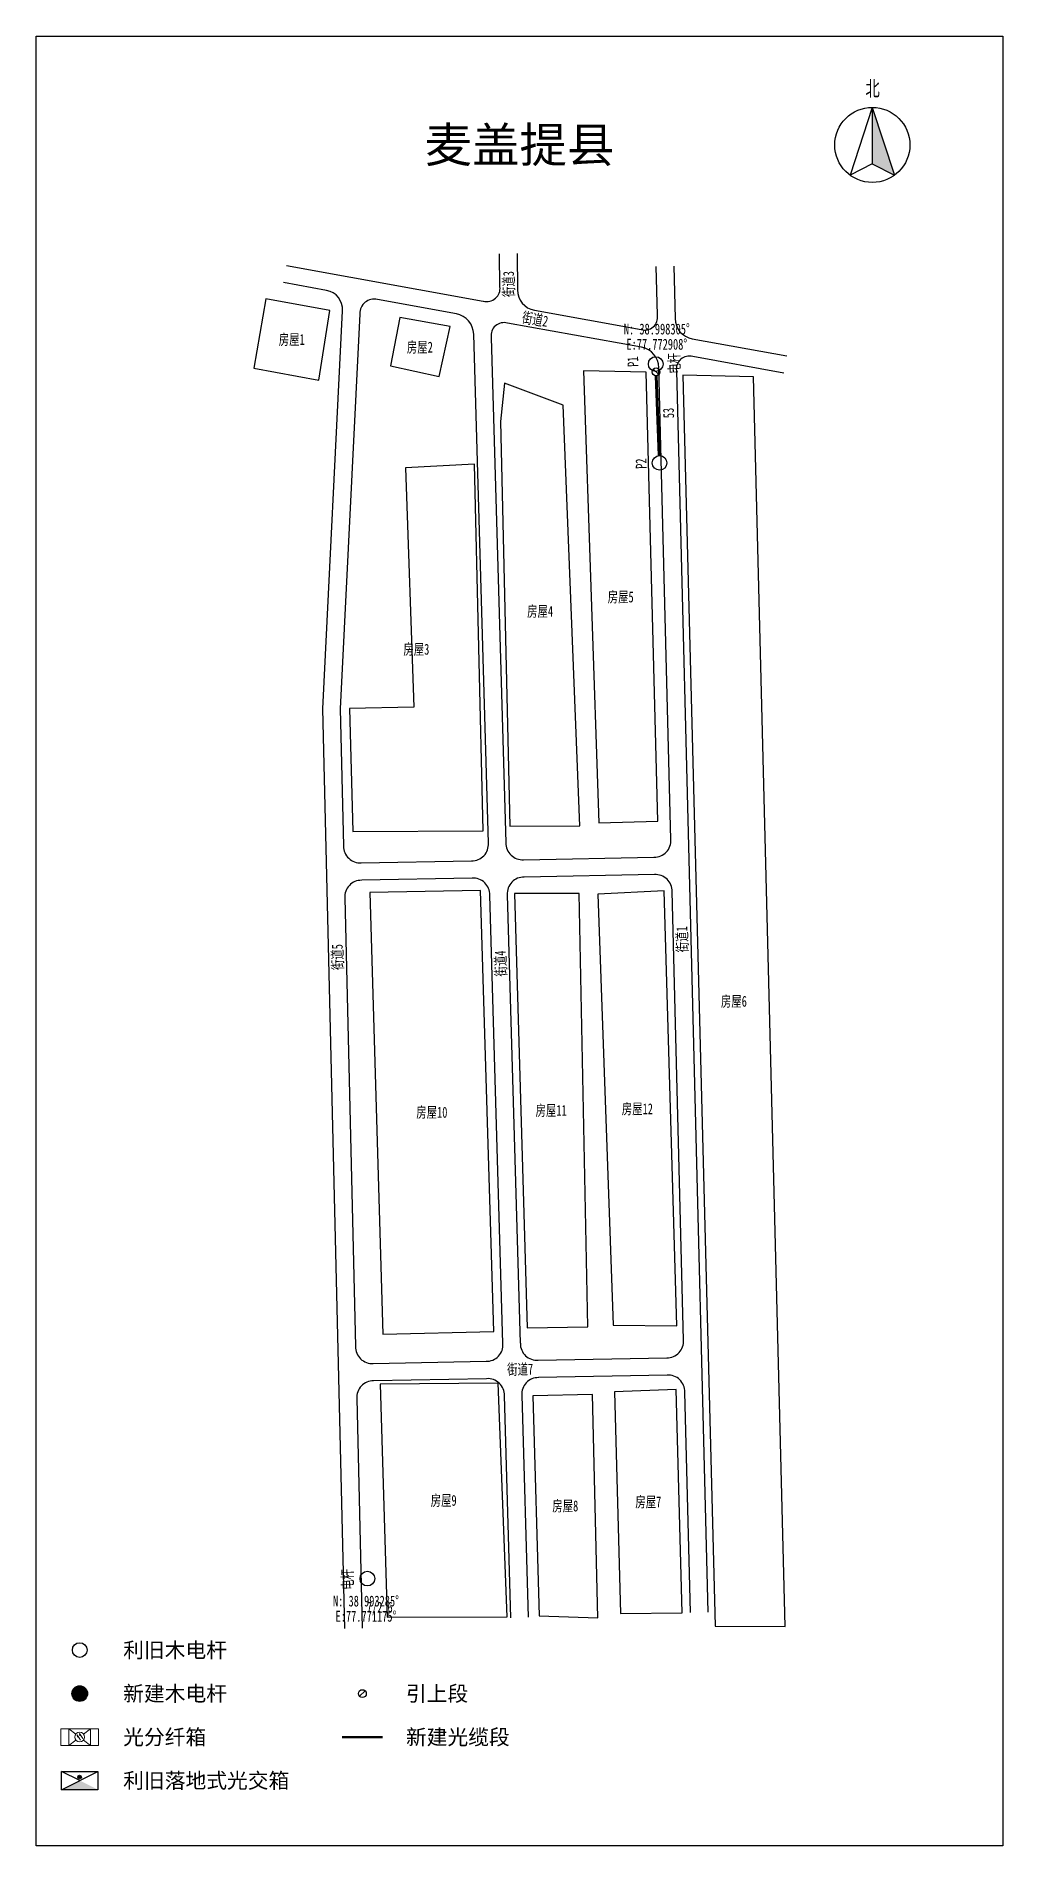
# Model space of a CAD drawing. Header units: millimetres. Extents: x 0 to 222, y 0 to 416.
import ezdxf
from ezdxf.enums import TextEntityAlignment as Align

# ---------------------------------------------------------------- set-up
doc = ezdxf.new("R2010")
doc.units = ezdxf.units.MM
for name, color, linetype in [('2', 7, 'Continuous'), ('TK', 7, 'Continuous'), ('光缆段', 10, 'Continuous'), ('公路', 4, 'Continuous'), ('图例', 7, 'Continuous'), ('地区', 10, 'Continuous'), ('嵌套注记', 10, 'Continuous'), ('引上段', 10, 'Continuous'), ('房屋', 7, 'Continuous'), ('指北针', 10, 'Continuous'), ('电杆', 10, 'Continuous'), ('经纬度注记', 10, 'Continuous'), ('设计院模板', 7, 'Continuous')]:
    doc.layers.add(name, color=color, linetype=linetype)
doc.layers.add('新建缆线', color=3, linetype='Continuous', lineweight=60)
doc.styles.add('Text', font='', dxfattribs={"width": 0.7})
doc.styles.add('粗宋', font='', dxfattribs={"width": 0.7})
doc.styles.get('Text').set_extended_font_data('宋体')
doc.styles.get('粗宋').set_extended_font_data('宋体')

# ---------------------------------------------------------------- blocks, each defined once
blk = doc.blocks.new('原有木杆')
at = {"color": 0}
blk.add_circle((0, 0), 1.69, dxfattribs=at)
blk = doc.blocks.new('新建木杆')
at = {"layer": '设计院模板'}
blk.add_hatch(color=0, dxfattribs=at).paths.add_polyline_path([(1.8, 0, 1), (-1.8, 0, 1)])
at = {"layer": '设计院模板', "color": 0}
blk.add_circle((0, 0), 1.8, dxfattribs=at)
blk = doc.blocks.new('111')
at = {"color": 3, "lineweight": 0}
for p, q in [((-1408.78, -73019.38), (-1409.58, -73018.19)), ((-1409.58, -73018.19), (-1409.48, -73018.74)), ((-1409.48, -73018.74), (-1409.45, -73018.39)), ((-1409.03, -73017.84), (-1408.92, -73018.39)), ((-1408.23, -73019.03), (-1409.03, -73017.84)), ((-1408.92, -73018.39), (-1408.89, -73018.04))]:
    blk.add_line(p, q, dxfattribs=at)
at = {"layer": '新建缆线', "color": 3, "lineweight": 0}
for p, q in [((-1413.27, -73016.76), (-1413.27, -73020.62)), ((-1404.67, -73016.76), (-1413.27, -73016.76)), ((-1409.85, -73018), (-1411.43, -73016.76)), ((-1411.43, -73020.62), (-1411.43, -73016.76)), ((-1411.43, -73020.62), (-1409.85, -73019.38)), ((-1408.09, -73018), (-1406.51, -73016.76)), ((-1406.51, -73020.62), (-1408.09, -73019.38)), ((-1406.51, -73020.62), (-1406.51, -73016.76)), ((-1404.67, -73020.62), (-1404.67, -73016.76)), ((-1413.27, -73020.62), (-1404.67, -73020.62))]:
    blk.add_line(p, q, dxfattribs=at)
at = {"layer": '新建缆线', "color": 3, "lineweight": 0, "extrusion": (0, 0, -1)}
blk.add_ellipse((-1408.97, -73018.69), major_axis=(-0.788, 0.788), ratio=1, start_param=5.497787, end_param=11.780972, dxfattribs=at)
blk = doc.blocks.new('原有分纤箱')
at = {"linetype": 'ByBlock'}
blk.add_blockref('111', (1408.97, 73018.69), dxfattribs=at)
blk = doc.blocks.new('原有落地交接箱')
blk.add_hatch(color=0).paths.add_polyline_path([(0, 0), (-4.2, -2.1), (4.2, -2.1)])
at = {"color": 0}
for p, q in [((-4.2, -2.1), (4.2, 2.1)), ((0, 0), (-4.2, 2.1))]:
    blk.add_line(p, q, dxfattribs=at)
for p, q in [((0.13, 0.53), (-0.25, 0.83)), ((0.22, 0.76), (-0.16, 1.06))]:
    blk.add_line(p, q)
blk.add_lwpolyline([(-4.2, 2.1), (4.2, 2.1), (4.2, -2.1), (-4.2, -2.1)], close=True, dxfattribs=at)
blk.add_circle((-0.03, 0.82), 0.414)
for points in [[(-0.25, 0.83), (0.01, 0.7), (-0.08, 0.7)], [(-0.16, 1.07), (0.1, 0.93), (0.01, 0.93)]]:
    blk.add_solid(points)
blk = doc.blocks.new('原有引上钢管（墙上）')
at = {"color": 0}
blk.add_line((0.66, 0.61), (-0.66, -0.61), dxfattribs=at)
blk.add_circle((0, 0), 0.896, dxfattribs=at)
blk = doc.blocks.new('样式_新建资源线')
at = {"color": 3, "linetype": 'ByBlock', "lineweight": 50}
blk.add_line((-4.62, 0), (4.62, 0), dxfattribs=at)
blk = doc.blocks.new('north')
at = {"linetype": 'Continuous'}
blk.add_hatch(color=256, dxfattribs=at).paths.add_polyline_path([(0, 8.64), (0, -4.36), (5.08, -6.99)])
for p, q in [((0, 8.64), (-5.08, -6.99)), ((0, 8.64), (5.08, -6.99)), ((0, 8.64), (0, -4.36)), ((0, -4.36), (-5.08, -6.99)), ((0, -4.36), (5.08, -6.99))]:
    blk.add_line(p, q, dxfattribs=at)
at = {"layer": '2', "ltscale": 0.2}
blk.add_circle((0, 0), 8.64, dxfattribs=at)
at = {"color": 0, "linetype": 'ByBlock', "ltscale": 2, "style": '粗宋', "width": 0.7}
blk.add_text('北', height=3.5, dxfattribs=at).set_placement((-1.61, 11.23))

msp = doc.modelspace()

# ---------------------------------------------------------------- linework, layer by layer
at = {"layer": 'TK'}
msp.add_lwpolyline([(0, 0), (0, 416.07), (222.23, 416.07), (222.23, 0)], close=True, dxfattribs=at)
at = {"layer": '光缆段', "color": 3, "lineweight": 60}
msp.add_line((142.54, 338), (143.25, 319.65), dxfattribs=at)
at = {"layer": '公路', "color": 7}
for p, q in [((57.55, 363.34), (102.8, 355.17)), ((106.63, 358.46), (106.55, 366.05)), ((110.55, 366.09), (110.63, 357.74)), ((142.85, 351.89), (142.57, 363.09)), ((146.57, 363.19), (146.87, 351.17)), ((66.76, 357.61), (56.83, 359.41)), ((96.6, 352.22), (78.45, 355.5)), ((139.2, 344.53), (108.35, 350.1)), ((114.53, 353.05), (139.09, 348.61)), ((103.97, 230.54), (100.58, 347.55)), ((104.6, 346.82), (107.97, 230.62)), ((150.84, 346.49), (172.59, 342.56)), ((171.87, 338.62), (150.94, 342.41)), ((145.92, 231.37), (143.16, 339.85)), ((147.18, 339.12), (154.43, 53.74)), ((74.74, 225.99), (100.1, 226.49)), ((112.07, 226.72), (142.03, 227.31)), ((100.22, 222.49), (74.84, 221.99)), ((142.13, 223.31), (112.18, 222.72)), ((70.95, 217.93), (73.41, 114.8)), ((107.3, 115.46), (104.32, 218.59)), ((108.31, 218.67), (111.3, 115.54)), ((148.84, 116.28), (146.22, 219.41)), ((77.49, 110.89), (103.44, 111.4)), ((115.4, 111.64), (144.96, 112.22)), ((145.06, 108.22), (115.52, 107.64)), ((103.55, 107.4), (77.58, 106.89)), ((150.43, 53.64), (149.14, 104.32)), ((73.69, 102.84), (74.95, 50.05)), ((109.13, 52.45), (107.65, 103.51)), ((111.65, 103.58), (113.13, 52.56))]:
    msp.add_line(p, q, dxfattribs=at)
for points in [[(70.95, 49.95), (65.91, 261.38), (70.42, 352.95)], [(74.39, 352.24), (69.91, 261.4), (70.66, 229.89)]]:
    msp.add_lwpolyline(points, dxfattribs=at)
for centre, radius, start, end in [((103.61, 358.1), 3.04, 254.7542, 6.7652), ((66.02, 353.27), 4.41, 355.9459, 80.4545), ((77.64, 352.35), 3.25, 75.5993, 182.0345), ((115.38, 357.72), 4.74, 179.7449, 259.7492), ((95.73, 347.45), 4.85, 1.102, 79.6721), ((107.54, 347.24), 2.97, 74.2558, 188.1481), ((139.9, 351.48), 2.98, 254.3488, 7.8892), ((151.7, 351.24), 4.83, 180.8513, 259.6867), ((138.33, 339.78), 4.83, 0.8513, 79.6867), ((150.14, 339.53), 2.98, 74.3488, 187.8892), ((74.5, 229.82), 3.84, 178.946, 273.5877), ((100.2, 230.26), 3.78, 268.4503, 4.2408), ((111.83, 230.58), 3.86, 179.3338, 273.5438), ((142.13, 231.1), 3.79, 268.5175, 4.0041), ((74.74, 218.19), 3.8, 88.5465, 183.9018), ((100.45, 218.63), 3.86, 359.3336, 93.5438), ((112.08, 218.95), 3.78, 88.4502, 184.2411), ((142.37, 219.47), 3.85, 359.0632, 93.5745), ((77.25, 114.73), 3.84, 178.9461, 273.5873), ((103.54, 115.18), 3.78, 268.4498, 4.2409), ((115.17, 115.49), 3.86, 179.3339, 273.5433), ((145.06, 116.01), 3.79, 268.517, 4.0041), ((145.3, 104.38), 3.85, 359.0634, 93.574), ((77.49, 103.09), 3.8, 88.546, 183.9019), ((103.79, 103.55), 3.86, 359.3337, 93.5434), ((115.42, 103.86), 3.78, 88.4497, 184.2411)]:
    msp.add_arc(centre, radius, start, end, dxfattribs=at)
at = {"layer": '房屋', "color": 7}
for points in [[(67.5, 352.97), (52.77, 355.65), (50, 339.77), (64.97, 336.95)], [(83.6, 351.38), (81.49, 340.29), (92.61, 337.79), (95.17, 349.34)], [(140.25, 338.8), (125.83, 339.1), (129.34, 235.21), (142.93, 235.62)], [(148.64, 338.16), (156.13, 50.52), (172.18, 50.42), (164.93, 337.76)], [(108.9, 234.44), (124.95, 234.48), (121.18, 331.21), (107.66, 336.31), (106.76, 327.5)], [(100.79, 317.63), (84.88, 316.85), (86.79, 261.78), (72.03, 261.47), (72.78, 233.19), (102.77, 233.36)], [(102.14, 219.63), (76.7, 219.15), (79.67, 117.63), (105.23, 118.26)], [(109.95, 218.97), (112.88, 119.08), (126.83, 119.36), (124.84, 218.98)], [(132.63, 119.69), (147.28, 119.54), (144.35, 219.57), (129.14, 218.81)], [(106.18, 106.36), (79.09, 106.14), (80.72, 52.55), (108.28, 52.64)], [(147.15, 104.93), (132.98, 104.35), (134.3, 53.43), (148.48, 53.57)], [(127.88, 103.75), (114.17, 103.48), (115.6, 52.86), (129.1, 52.38)]]:
    msp.add_lwpolyline(points, close=True, dxfattribs=at)

# ---------------------------------------------------------------- block references
at = {"layer": '图例', "color": 7}
for name, p in [('原有木杆', (76.15, 61.43)), ('原有木杆', (10, 45)), ('新建木杆', (10, 35)), ('原有引上钢管（墙上）', (75, 35)), ('原有分纤箱', (10, 25)), ('原有落地交接箱', (10, 15))]:
    msp.add_blockref(name, p, dxfattribs=at)
at = {"layer": '图例', "color": 3}
msp.add_blockref('样式_新建资源线', (75, 25), dxfattribs=at)
at = {"layer": '引上段', "color": 7, "rotation": 92.21952907219315}
msp.add_blockref('原有引上钢管（墙上）', (142.5, 338.89), dxfattribs=at)
at = {"layer": '指北针', "color": 7}
msp.add_blockref('north', (192.23, 391.07), dxfattribs=at)
msp.add_blockref('north', (192.23, 391.07), dxfattribs=at)
at = {"layer": '电杆', "color": 7}
for p, rotation in [((142.43, 340.68), 92.21952907219315), ((143.31, 317.96), 272.2195290721932)]:
    msp.add_blockref('原有木杆', p, dxfattribs=dict(at, rotation=rotation))

# ---------------------------------------------------------------- texts
at = {"layer": '光缆段', "color": 7, "style": 'Text', "width": 0.7}
msp.add_text('53', height=2.5, rotation=92.2195, dxfattribs=at).set_placement((145.37, 329.42), align=Align.MIDDLE_CENTER)
at = {"layer": '公路', "color": 7, "style": 'Text', "width": 0.7}
for s, rotation, p in [('街道3', 90.5571, (108.62, 359.07)), ('街道2', 349.7604, (114.71, 350.98)), ('街道1', 91.4554, (148.5, 208.41)), ('街道5', 91.3667, (69.27, 204.33)), ('街道4', 91.6606, (106.77, 202.85)), ('街道7', 1.1245, (111.27, 109.56))]:
    msp.add_text(s, height=2.5, rotation=rotation, dxfattribs=at).set_placement(p, align=Align.MIDDLE_CENTER)
at = {"layer": '图例', "color": 7, "style": 'Text'}
for s, p in [('利旧木电杆', (20, 45)), ('新建木电杆', (20, 35)), ('引上段', (85, 35)), ('光分纤箱', (20, 25)), ('新建光缆段', (85, 25)), ('利旧落地式光交箱', (20, 15))]:
    msp.add_text(s, height=3.5, dxfattribs=at).set_placement(p, align=Align.MIDDLE_LEFT)
at = {"layer": '地区', "color": 7, "style": 'Text'}
msp.add_text('麦盖提县', height=8, dxfattribs=at).set_placement((111.12, 391.07), align=Align.MIDDLE_CENTER)
at = {"layer": '嵌套注记', "color": 7, "style": 'Text', "width": 0.7}
msp.add_text('7/2.6', height=2.5, dxfattribs=at).set_placement((76.01, 54.85), align=Align.MIDDLE_LEFT)
at = {"layer": '房屋', "color": 7, "style": 'Text', "width": 0.7}
for s, p in [('房屋1', (58.75, 346.34)), ('房屋2', (88.21, 344.58)), ('房屋5', (134.38, 287.14)), ('房屋4', (115.85, 283.84)), ('房屋3', (87.4, 275.12)), ('房屋6', (160.41, 194.18)), ('房屋11', (118.39, 169.09)), ('房屋12', (138.21, 169.45)), ('房屋10', (90.96, 168.66)), ('房屋9', (93.68, 79.42)), ('房屋8', (121.64, 78.14)), ('房屋7', (140.73, 79.08))]:
    msp.add_text(s, height=2.5, dxfattribs=at).set_placement(p, align=Align.MIDDLE_CENTER)
at = {"layer": '电杆', "color": 7, "style": 'Text', "width": 0.7}
for s, rotation, p in [('P1', 92.2195, (137.17, 341.23)), ('电杆', 92.2195, (146.68, 340.85)), ('P2', 92.2195, (139.07, 317.79)), ('电杆', 91.2419, (71.57, 61.25))]:
    msp.add_text(s, height=2.5, rotation=rotation, dxfattribs=at).set_placement(p, align=Align.MIDDLE_CENTER)
at = {"layer": '经纬度注记', "color": 1, "char_height": 2.5, "width": 20, "attachment_point": 5, "line_spacing_factor": 0.84, "style": 'Text'}
for s, insert in [('{\\f宋体|b0|i0;N: 38.998305°\\PE:77.772908°}', (142.68, 346.97)), ('{\\f宋体|b0|i0;N: 38.993285°\\PE:77.771175°}', (75.82, 54.51))]:
    msp.add_mtext(s, dxfattribs=dict(at, insert=insert))

doc.saveas('drawing.dxf')
